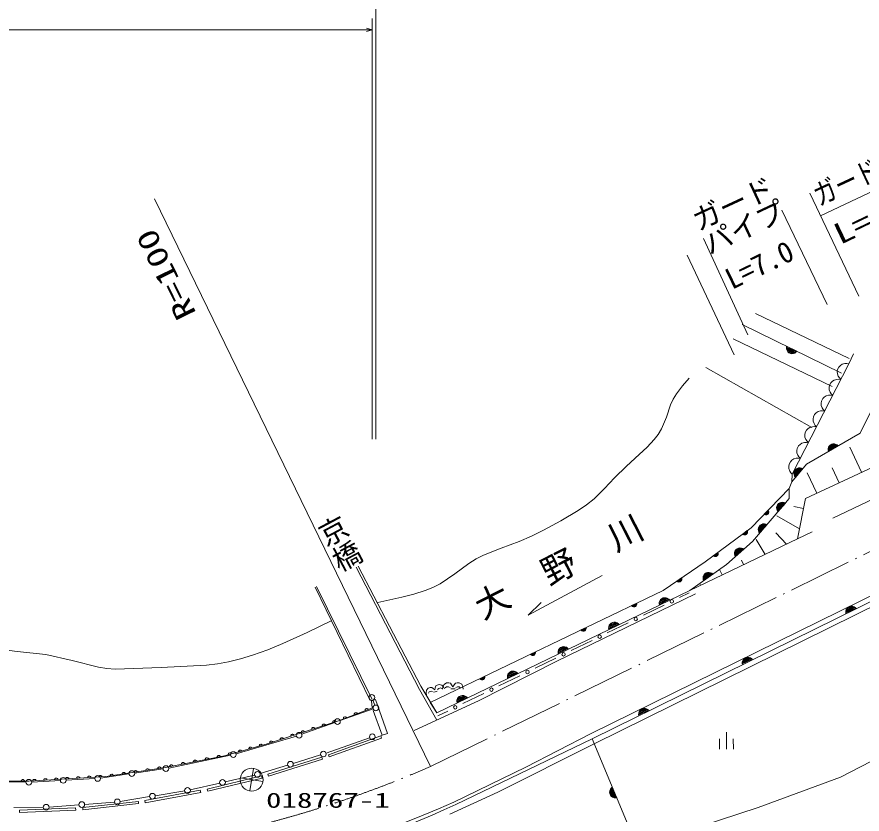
# Model space of a CAD drawing. Units: millimetres, scale not verified. Extents: x 40000 to 680000, y 20000 to 380000.
# Drawn here: x 353411 to 427027, y 248718 to 318154 of the extents above; entities that cross this region are included whole.
import ezdxf
from ezdxf.enums import TextEntityAlignment as Align

# ---------------------------------------------------------------- set-up
doc = ezdxf.new("R2010")
doc.units = ezdxf.units.MM
doc.header["$LTSCALE"] = 1000
doc.linetypes.add('USER5', pattern=[7.000001, 5.508197, -0.688525, 0.114754, -0.688525])
doc.layers.add('S-SUV', color=7, linetype='Continuous', lineweight=13)
doc.styles.add('@ＭＳ ゴシック', font='')
doc.styles.add('ＭＳ ゴシック', font='')
doc.styles.get('@ＭＳ ゴシック').set_extended_font_data('@MS Gothic')
doc.styles.get('ＭＳ ゴシック').set_extended_font_data('MS Gothic')

# ---------------------------------------------------------------- blocks, each defined once
blk = doc.blocks.new('BUHIN2')
at = {"color": 7, "linetype": 'Continuous', "lineweight": 13}
for p, q in [((-74, -992), (74, 992)), ((992, -74), (-992, 74))]:
    blk.add_line(p, q, dxfattribs=at)
blk.add_circle((0, 0), 995, dxfattribs=at)
blk = doc.blocks.new('BUHIN4')
at = {"color": 7, "linetype": 'Continuous', "lineweight": 13}
blk.add_circle((0, 0), 249, dxfattribs=at)
blk = doc.blocks.new('BUHIN5')
at = {"color": 7, "linetype": 'Continuous', "lineweight": 13}
blk.add_circle((0, 0), 249, dxfattribs=at)
blk = doc.blocks.new('BUHIN6')
at = {"color": 7, "linetype": 'Continuous', "lineweight": 13}
blk.add_circle((0, 0), 249, dxfattribs=at)
blk = doc.blocks.new('BUHIN7')
at = {"color": 7, "linetype": 'Continuous', "lineweight": 13}
blk.add_circle((0, 0), 249, dxfattribs=at)
blk = doc.blocks.new('BUHIN8')
at = {"color": 7, "linetype": 'Continuous', "lineweight": 13}
blk.add_circle((0, 0), 249, dxfattribs=at)
blk = doc.blocks.new('BUHIN9')
at = {"color": 7, "linetype": 'Continuous', "lineweight": 13}
blk.add_circle((0, 0), 249, dxfattribs=at)
blk = doc.blocks.new('BUHIN10')
at = {"color": 7, "linetype": 'Continuous', "lineweight": 13}
blk.add_circle((0, 0), 249, dxfattribs=at)
blk = doc.blocks.new('BUHIN11')
at = {"color": 7, "linetype": 'Continuous', "lineweight": 13}
blk.add_circle((0, 0), 249, dxfattribs=at)
blk = doc.blocks.new('BUHIN12')
at = {"color": 7, "linetype": 'Continuous', "lineweight": 13}
blk.add_circle((0, 0), 249, dxfattribs=at)
blk = doc.blocks.new('BUHIN13')
at = {"color": 7, "linetype": 'Continuous', "lineweight": 13}
blk.add_circle((0, 0), 249, dxfattribs=at)
blk = doc.blocks.new('BUHIN14')
at = {"color": 7, "linetype": 'Continuous', "lineweight": 13}
blk.add_circle((0, 0), 249, dxfattribs=at)
blk = doc.blocks.new('BUHIN15')
at = {"color": 7, "linetype": 'Continuous', "lineweight": 13}
blk.add_circle((0, 0), 249, dxfattribs=at)
blk = doc.blocks.new('BUHIN16')
at = {"color": 7, "linetype": 'Continuous', "lineweight": 13}
blk.add_circle((0, 0), 249, dxfattribs=at)
blk = doc.blocks.new('BUHIN72')
at = {"color": 7, "linetype": 'Continuous', "lineweight": 13}
blk.add_lwpolyline([(149, 14), (141, -22), (125, -53), (100, -88), (69, -109), (35, -123), (-12, -127), (-48, -120), (-82, -105), (-114, -74), (-135, -47), (-149, -14)], dxfattribs=at)
blk = doc.blocks.new('BUHIN73')
at = {"color": 7, "linetype": 'Continuous', "lineweight": 13}
blk.add_lwpolyline([(148, 22), (142, -13), (128, -45), (105, -82), (75, -105), (42, -120), (-4, -127), (-41, -122), (-76, -109), (-110, -81), (-132, -55), (-148, -22)], dxfattribs=at)
blk = doc.blocks.new('BUHIN74')
at = {"color": 7, "linetype": 'Continuous', "lineweight": 13}
blk.add_lwpolyline([(146, 36), (142, 0), (132, -33), (112, -72), (84, -97), (53, -116), (8, -127), (-29, -125), (-65, -116), (-102, -91), (-126, -67), (-146, -36)], dxfattribs=at)
blk = doc.blocks.new('BUHIN75')
at = {"color": 7, "linetype": 'Continuous', "lineweight": 13}
blk.add_lwpolyline([(144, 43), (142, 6), (133, -27), (115, -67), (89, -93), (58, -114), (13, -127), (-24, -127), (-60, -119), (-98, -95), (-123, -72), (-144, -43)], dxfattribs=at)
blk = doc.blocks.new('BUHIN76')
at = {"color": 7, "linetype": 'Continuous', "lineweight": 13}
blk.add_lwpolyline([(140, 53), (141, 17), (135, -17), (120, -58), (95, -87), (66, -109), (23, -125), (-14, -128), (-51, -123), (-90, -102), (-118, -81), (-140, -53)], dxfattribs=at)
blk = doc.blocks.new('BUHIN77')
at = {"color": 7, "linetype": 'Continuous', "lineweight": 13}
blk.add_lwpolyline([(138, 59), (140, 23), (135, -11), (122, -53), (99, -82), (71, -106), (28, -124), (-8, -129), (-46, -125), (-86, -106), (-114, -87), (-138, -59)], dxfattribs=at)
blk = doc.blocks.new('BUHIN78')
at = {"color": 7, "linetype": 'Continuous', "lineweight": 13}
blk.add_lwpolyline([(135, 66), (139, 30), (136, -5), (125, -47), (103, -77), (76, -102), (34, -123), (-2, -129), (-40, -127), (-80, -110), (-109, -92), (-135, -66)], dxfattribs=at)
blk = doc.blocks.new('BUHIN133')
at = {"color": 7, "linetype": 'Continuous', "lineweight": 13}
for p, q in [((439, 192), (-375, -299)), ((-321, -339), (450, 125)), ((450, 52), (-254, -372)), ((-184, -402), (440, -27)), ((420, -112), (-98, -424)), ((35, -417), (354, -224))]:
    blk.add_line(p, q, dxfattribs=at)
blk.add_lwpolyline([(428, 258), (453, 139), (454, 26), (428, -119), (364, -227), (283, -320), (150, -400), (30, -428), (-95, -434), (-235, -390), (-337, -337), (-428, -258)], close=True, dxfattribs=at)
blk = doc.blocks.new('BUHIN135')
at = {"color": 7, "linetype": 'Continuous', "lineweight": 13}
for p, q in [((53, 215), (-218, -27)), ((-217, 16), (9, 217)), ((-216, -67), (90, 206)), ((126, 196), (-209, -103)), ((-198, -135), (156, 181)), ((-56, 201), (-195, 77))]:
    blk.add_line(p, q, dxfattribs=at)
blk.add_lwpolyline([(-186, -166), (-210, -110), (-221, -55), (-221, 19), (-200, 78), (-169, 131), (-111, 182), (-55, 208), (6, 222), (79, 213), (134, 197), (186, 166)], close=True, dxfattribs=at)
blk = doc.blocks.new('BUHIN137')
at = {"color": 7, "linetype": 'Continuous', "lineweight": 13}
for p, q in [((-225, -26), (128, 186)), ((161, 169), (-225, -62)), ((92, 201), (-220, 14)), ((-220, -95), (188, 149)), ((-210, 56), (49, 212)), ((-17, 208), (-177, 113))]:
    blk.add_line(p, q, dxfattribs=at)
blk.add_lwpolyline([(-214, -129), (-227, -69), (-227, -12), (-214, 60), (-182, 114), (-141, 160), (-75, 200), (-15, 214), (48, 217), (118, 195), (169, 168), (214, 129)], close=True, dxfattribs=at)
blk = doc.blocks.new('BUHIN159')
at = {"color": 7, "linetype": 'Continuous', "lineweight": 13}
for p, q in [((438, 195), (-372, -301)), ((-318, -342), (449, 128)), ((450, 56), (-252, -374)), ((-181, -404), (440, -24)), ((421, -108), (-95, -424)), ((38, -416), (356, -222))]:
    blk.add_line(p, q, dxfattribs=at)
blk.add_lwpolyline([(426, 261), (452, 142), (454, 29), (429, -116), (366, -224), (285, -318), (153, -399), (33, -428), (-92, -434), (-232, -391), (-334, -340), (-426, -261)], close=True, dxfattribs=at)
blk = doc.blocks.new('BUHIN160')
at = {"color": 7, "linetype": 'Continuous', "lineweight": 13}
blk.add_circle((0, 0), 149, dxfattribs=at)
blk = doc.blocks.new('BUHIN232')
at = {"color": 7, "linetype": 'Continuous', "lineweight": 13}
blk.add_lwpolyline([(-288, -717), (-101, -729), (73, -699), (287, -623), (436, -500), (558, -353), (647, -131), (661, 59), (638, 252), (536, 455), (430, 593), (288, 717)], dxfattribs=at)
blk = doc.blocks.new('BUHIN275')
at = {"color": 7, "linetype": 'Continuous', "lineweight": 13}
for p, q in [((69, -747), (-69, 747)), ((612, -98), (529, 798)), ((-583, -208), (-666, 688))]:
    blk.add_line(p, q, dxfattribs=at)
blk = doc.blocks.new('BUHIN279')
at = {"color": 7, "linetype": 'Continuous', "lineweight": 13}
blk.add_lwpolyline([(511, -97), (0, 0), (485, 188)], dxfattribs=at)

msp = doc.modelspace()

# ---------------------------------------------------------------- linework, layer by layer
at = {"layer": 'S-SUV'}
for p, q in [((384672, 329842), (384672, 281365)), ((384367, 318024), (384367, 281365)), ((333059, 317024), (384367, 317024)), ((423417, 300813), (435281, 306462)), ((422473, 302803), (426736, 293817)), ((389435, 252863), (365406, 302303)), ((420049, 301333), (423993, 293109)), ((413222, 298844), (417069, 290450)), ((411787, 297406), (415894, 288722)), ((417731, 292309), (425897, 288392)), ((425235, 287123), (416572, 291371)), ((415800, 290102), (424408, 285964)), ((420445, 289333), (421253, 288937)), ((421303, 288982), (420450, 289400)), ((421192, 288897), (420453, 289259)), ((420466, 289183), (421119, 288863)), ((421038, 288833), (420495, 289100)), ((420573, 288992), (420907, 288828)), ((425884, 287940), (426265, 288813)), ((420949, 278317), (425884, 287940)), ((413427, 287619), (422642, 282377)), ((426865, 281888), (428146, 284478)), ((422176, 279190), (426865, 281888)), ((424848, 280872), (424068, 280423)), ((424070, 280496), (424782, 280906)), ((424078, 280356), (424901, 280830)), ((424712, 280938), (424082, 280575)), ((424103, 280659), (424627, 280961)), ((424494, 280956), (424171, 280770)), ((426978, 278488), (425958, 280679)), ((403359, 255702), (453484, 280384)), ((420895, 277663), (422176, 279190)), ((420895, 277663), (420949, 278317)), ((421102, 278395), (421491, 278859)), ((421579, 278866), (421111, 278309)), ((421127, 278231), (421655, 278861)), ((421367, 278809), (421128, 278524)), ((421729, 278851), (421150, 278162)), ((421182, 278103), (421793, 278830)), ((427953, 278942), (422104, 276219)), ((423079, 276673), (422256, 278440)), ((425029, 277580), (424430, 278867)), ((420686, 277085), (420895, 277663)), ((417375, 273664), (420686, 277085)), ((420686, 277085), (420686, 276202)), ((424489, 274497), (430612, 277425)), ((420686, 276202), (419362, 274657)), ((422104, 276219), (421387, 272687)), ((403696, 254839), (445922, 275718)), ((419590, 275404), (419983, 275863)), ((420071, 275870), (419598, 275317)), ((419613, 275239), (420148, 275863)), ((419859, 275814), (419617, 275532)), ((420222, 275853), (419636, 275170)), ((419667, 275110), (420285, 275831)), ((421925, 275336), (421086, 275506)), ((419362, 274657), (417486, 272450)), ((418870, 275164), (418540, 274823)), ((418571, 274810), (418884, 275134)), ((418893, 275098), (418608, 274803)), ((418646, 274797), (418899, 275059)), ((418900, 275015), (418690, 274798)), ((418753, 274819), (418883, 274952)), ((421566, 273570), (419589, 274691)), ((417990, 273526), (418381, 273987)), ((418469, 273994), (417998, 273440)), ((418014, 273361), (418546, 273988)), ((418258, 273938), (418016, 273654)), ((418620, 273978), (418037, 273292)), ((418068, 273233), (418684, 273956)), ((413347, 270685), (417375, 273664)), ((420451, 272239), (419519, 273212)), ((421387, 272687), (422692, 273299)), ((403512, 255281), (439604, 273057)), ((421387, 272687), (412023, 268202)), ((417486, 272450), (415223, 270464)), ((418578, 271342), (417802, 272626)), ((416464, 271886), (415917, 271406)), ((415921, 271492), (416375, 271892)), ((415921, 271326), (416539, 271869)), ((416610, 271848), (415934, 271254)), ((415956, 271191), (416670, 271818)), ((416246, 271861), (415966, 271615)), ((388468, 259561), (382964, 270224)), ((388582, 259846), (383146, 270312)), ((409705, 268202), (413347, 270685)), ((415223, 270464), (412023, 268202)), ((416705, 270445), (416518, 270834)), ((404379, 269495), (397948, 266056)), ((413178, 269248), (413850, 269723)), ((413777, 269748), (413183, 269328)), ((413918, 269695), (413183, 269175)), ((413196, 269413), (413690, 269763)), ((413199, 269110), (413975, 269658)), ((413558, 269746), (413254, 269531)), ((414832, 269547), (414633, 269974)), ((411311, 269259), (410918, 268991)), ((410946, 268972), (411318, 269226)), ((411320, 269189), (410980, 268958)), ((411017, 268944), (411317, 269149)), ((411310, 269107), (411060, 268936)), ((411126, 268944), (411280, 269048)), ((412959, 268650), (412932, 268708)), ((384184, 258601), (379392, 268491)), ((384333, 258763), (379511, 268549)), ((389400, 258435), (409705, 268202)), ((412023, 268202), (389991, 257552)), ((411118, 267569), (411965, 267983)), ((400443, 262028), (412526, 267897)), ((397948, 266056), (399067, 267144)), ((407974, 266031), (409798, 266923)), ((404830, 264493), (406654, 265385)), ((401686, 262955), (403510, 263847)), ((398542, 261417), (400366, 262309)), ((393625, 258576), (400443, 262028)), ((395398, 259880), (397222, 260772)), ((389990, 256906), (388468, 259561)), ((389991, 257552), (388582, 259846)), ((392254, 258342), (394077, 259234)), ((384299, 258586), (384656, 258695)), ((384347, 257960), (384299, 258586)), ((384417, 258647), (384584, 258203)), ((384656, 258695), (385687, 255744)), ((387998, 255990), (393625, 258576)), ((389991, 257552), (389400, 258435)), ((384469, 258004), (381516, 256883)), ((384437, 257885), (381568, 256862)), ((385230, 255580), (384432, 257734)), ((390086, 257281), (390933, 257696)), ((381516, 256883), (375113, 254795)), ((381097, 256694), (378227, 255670)), ((425154, 251947), (433459, 256225)), ((377752, 255516), (372503, 253968)), ((380553, 253880), (385109, 255527)), ((385109, 255527), (385230, 255580)), ((385109, 255527), (385177, 255339)), ((385687, 255744), (385230, 255580)), ((397738, 252813), (403359, 255702)), ((375113, 254795), (371506, 253798)), ((384131, 255367), (380339, 254033)), ((380621, 253692), (385177, 255339)), ((391637, 249551), (403512, 255281)), ((395302, 250631), (403696, 254839)), ((407412, 245907), (403512, 255281)), ((371506, 253798), (366340, 252774)), ((372018, 253847), (366636, 252732)), ((375275, 252204), (379962, 253681)), ((375335, 252013), (380022, 253490)), ((379864, 253876), (377471, 253135)), ((379962, 253681), (380022, 253490)), ((380553, 253880), (380621, 253692)), ((366340, 252774), (361157, 251981)), ((366143, 252646), (363666, 252287)), ((376994, 252987), (374601, 252246)), ((391461, 249754), (397738, 252813)), ((361157, 251981), (354456, 251592)), ((360197, 251808), (357697, 251672)), ((363171, 252216), (360694, 251857)), ((369993, 250900), (374715, 252041)), ((370040, 250706), (374762, 251846)), ((374118, 252116), (371560, 251529)), ((374762, 251846), (374715, 252041)), ((375275, 252204), (375335, 252013)), ((417982, 249304), (425154, 251947)), ((354199, 251498), (348701, 251552)), ((354456, 251592), (349140, 251598)), ((357198, 251645), (354699, 251509)), ((371073, 251417), (368514, 250829)), ((364557, 249909), (369383, 250801)), ((364594, 249712), (369419, 250605)), ((368024, 250733), (365461, 250317)), ((369383, 250801), (369419, 250605)), ((369993, 250900), (370040, 250706)), ((391131, 248718), (395302, 250631)), ((405045, 250621), (405188, 250277)), ((405290, 250195), (405057, 250753)), ((405091, 250835), (405370, 250163)), ((405447, 250141), (405131, 250901)), ((405174, 250962), (405519, 250131)), ((405587, 250132), (405222, 251009)), ((359145, 249297), (363988, 249827)), ((359166, 249098), (364010, 249628)), ((361908, 249763), (359307, 249565)), ((364967, 250237), (362404, 249822)), ((363988, 249827), (364010, 249628)), ((364557, 249909), (364594, 249712)), ((355708, 249309), (353138, 249298)), ((353635, 249053), (358525, 249257)), ((353635, 249053), (353643, 248854)), ((353643, 248854), (358534, 249057)), ((358808, 249527), (356207, 249329)), ((358525, 249257), (358534, 249057)), ((359166, 249098), (359145, 249297)), ((407412, 245844), (417982, 249304))]:
    msp.add_line(p, q, dxfattribs=at)
at = {"layer": 'S-SUV', "linetype": 'USER5'}
msp.add_line((389429, 252860), (444547, 279804), dxfattribs=at)
at = {"layer": 'S-SUV'}
for points in [[(421353, 289027), (421266, 288941), (421172, 288879), (421036, 288823), (420910, 288818), (420788, 288836), (420649, 288904), (420560, 288990), (420488, 289092), (420449, 289234), (420438, 289347), (420455, 289467)], [(424087, 280290), (424065, 280409), (424066, 280522), (424095, 280666), (424161, 280773), (424244, 280864), (424378, 280942), (424499, 280968), (424624, 280971), (424763, 280924), (424864, 280869), (424954, 280788)], [(421214, 278043), (421152, 278148), (421114, 278254), (421092, 278400), (421117, 278523), (421164, 278637), (421264, 278756), (421368, 278821), (421485, 278867), (421631, 278871), (421745, 278854), (421857, 278809)], [(419698, 275050), (419637, 275156), (419600, 275263), (419580, 275408), (419606, 275531), (419654, 275644), (419755, 275762), (419860, 275827), (419977, 275871), (420124, 275874), (420237, 275856), (420349, 275810)], [(418857, 275195), (418884, 275141), (418899, 275086), (418905, 275013), (418888, 274952), (418861, 274897), (418807, 274842), (418752, 274812), (418693, 274794), (418619, 274797), (418563, 274809), (418509, 274836)], [(418100, 273173), (418038, 273278), (418001, 273385), (417980, 273530), (418006, 273653), (418053, 273767), (418154, 273885), (418258, 273950), (418375, 273995), (418522, 273998), (418635, 273981), (418747, 273935)], [(415979, 271127), (415933, 271240), (415912, 271351), (415912, 271498), (415955, 271616), (416019, 271722), (416135, 271824), (416249, 271873), (416371, 271901), (416517, 271882), (416626, 271849), (416730, 271787)], [(413215, 269044), (413181, 269161), (413172, 269274), (413188, 269420), (413243, 269533), (413317, 269631), (413444, 269721), (413562, 269758), (413686, 269772), (413829, 269739), (413934, 269694), (414031, 269621)], [(411304, 269291), (411319, 269233), (411323, 269176), (411314, 269103), (411285, 269047), (411247, 268999), (411183, 268955), (411124, 268938), (411062, 268931), (410991, 268949), (410938, 268973), (410891, 269010)], [(405654, 250133), (405533, 250125), (405420, 250141), (405281, 250189), (405184, 250267), (405104, 250361), (405044, 250504), (405034, 250627), (405047, 250752), (405111, 250884), (405178, 250977), (405270, 251056)]]:
    msp.add_lwpolyline(points, close=True, dxfattribs=at)
for points in [[(411969, 286688), (411389, 286024), (410857, 285323), (410581, 284864), (410353, 284368), (409987, 283304), (409568, 282271), (409273, 281792), (408926, 281343), (408297, 280674), (407613, 280037), (406510, 279037), (405451, 277996), (404585, 277065), (403681, 276181), (403010, 275650), (402301, 275165), (400801, 274275), (399275, 273440), (398229, 272925), (397145, 272459), (395586, 271892), (394058, 271272), (393405, 270937), (392772, 270544), (391548, 269637), (390286, 268777), (389648, 268455), (388981, 268186), (387976, 267867), (386942, 267604), (385898, 267367), (384845, 267141)], [(380770, 265550), (378690, 264535), (376582, 263574), (375274, 263038), (373941, 262557), (372895, 262238), (371837, 261978), (370895, 261807), (369937, 261695), (365963, 261483), (361981, 261330), (361242, 261389), (360509, 261507), (358227, 262096), (355917, 262629), (353427, 262881), (350969, 263190), (350260, 263362), (349566, 263593), (348679, 263975), (347809, 264416), (347523, 264568), (347239, 264722)], [(389080, 259096), (389048, 259284), (389081, 259502), (389226, 259673), (389397, 259730), (389541, 259747), (389666, 259661), (389813, 259538), (389855, 259729), (389905, 259882), (390027, 259940), (390185, 259993), (390422, 259957), (390577, 259793), (390665, 259624)], [(390475, 259594), (390507, 259798), (390616, 260012), (390825, 260139), (391021, 260139), (391175, 260108), (391275, 259976), (391385, 259798), (391494, 259980), (391598, 260121), (391744, 260139), (391926, 260139), (392158, 260021), (392262, 259798), (392294, 259594)], [(389619, 259408), (389480, 259428), (389333, 259379), (389262, 259262)], [(390028, 259434), (389918, 259406), (389835, 259379), (389706, 259331)], [(390416, 259643), (390299, 259705), (390156, 259657), (390049, 259556)], [(391139, 259730), (391002, 259798), (390834, 259798), (390720, 259703)], [(391571, 259616), (391448, 259625), (391353, 259625), (391203, 259621)], [(392044, 259698), (391944, 259803), (391780, 259803), (391635, 259735)]]:
    msp.add_lwpolyline(points, dxfattribs=at)
for centre, radius, start, end in [((350691, 342209), 101046, 241.92662, 293.79596), ((350653, 338542), 97975, 252.7457, 294.72803)]:
    msp.add_arc(centre, radius, start, end, dxfattribs=at)
at = {"layer": 'S-SUV', "linetype": 'USER5'}
msp.add_arc((350466, 342218), 97483, 271.86125, 293.55885, dxfattribs=at)

# ---------------------------------------------------------------- block references
at = {"layer": 'S-SUV', "rotation": 174.73333}
for name, p in [('BUHIN279', (384367, 317024)), ('BUHIN232', (425531, 287253)), ('BUHIN232', (424826, 285878)), ('BUHIN232', (424121, 284504)), ('BUHIN232', (423417, 283129)), ('BUHIN232', (422712, 281754)), ('BUHIN232', (422007, 280379)), ('BUHIN232', (421302, 279005)), ('BUHIN135', (416830, 273261)), ('BUHIN135', (414270, 271367)), ('BUHIN133', (409820, 267137)), ('BUHIN160', (410458, 267246)), ('BUHIN137', (407177, 266986)), ('BUHIN159', (426069, 266391)), ('BUHIN160', (407314, 265708)), ('BUHIN133', (405413, 265007)), ('BUHIN137', (402766, 264864)), ('BUHIN160', (404170, 264170)), ('BUHIN137', (398356, 262743)), ('BUHIN133', (401007, 262877)), ('BUHIN160', (401026, 262632)), ('BUHIN159', (417046, 261947)), ('BUHIN137', (393945, 260621)), ('BUHIN133', (396600, 260747)), ('BUHIN160', (397882, 261094)), ('BUHIN4', (384329, 258881)), ('BUHIN160', (394738, 259557)), ('BUHIN133', (392194, 258617)), ('BUHIN78', (383875, 257780)), ('BUHIN4', (384672, 257969)), ('BUHIN5', (384672, 257969)), ('BUHIN160', (391594, 258019)), ('BUHIN159', (408023, 257503)), ('BUHIN5', (381332, 256778)), ('BUHIN78', (381988, 257063)), ('BUHIN78', (382932, 257422)), ('BUHIN77', (379229, 256138)), ('BUHIN77', (380144, 256436)), ('BUHIN77', (381058, 256734)), ('BUHIN77', (377400, 255541)), ('BUHIN5', (377992, 255586)), ('BUHIN7', (377992, 255586)), ('BUHIN77', (378314, 255839)), ('BUHIN6', (384367, 255450)), ('BUHIN275', (415212, 255117)), ('BUHIN76', (374662, 254671)), ('BUHIN77', (375571, 254945)), ('BUHIN77', (376485, 255243)), ('BUHIN76', (371957, 253922)), ('BUHIN7', (372263, 253897)), ('BUHIN9', (372263, 253897)), ('BUHIN76', (372859, 254172)), ('BUHIN76', (373761, 254421)), ('BUHIN6', (380103, 253950)), ('BUHIN8', (380103, 253950)), ('BUHIN75', (368923, 253286)), ('BUHIN75', (369956, 253490)), ('BUHIN75', (370990, 253695)), ('BUHIN8', (377232, 253061)), ('BUHIN11', (363419, 252251)), ('BUHIN74', (363749, 252377)), ('BUHIN74', (364785, 252536)), ('BUHIN74', (365821, 252694)), ('BUHIN9', (366391, 252682)), ('BUHIN11', (366391, 252682)), ('BUHIN75', (366856, 252876)), ('BUHIN75', (367890, 253081)), ('BUHIN2', (373857, 251713)), ('BUHIN73', (355892, 251675)), ('BUHIN73', (356849, 251731)), ('BUHIN13', (357448, 251658)), ('BUHIN73', (357807, 251786)), ('BUHIN73', (358764, 251842)), ('BUHIN73', (359721, 251897)), ('BUHIN11', (360446, 251821)), ('BUHIN13', (360446, 251821)), ('BUHIN73', (360679, 251953)), ('BUHIN74', (361676, 252060)), ('BUHIN74', (362712, 252219)), ('BUHIN8', (374362, 252172)), ('BUHIN10', (374362, 252172)), ('BUHIN72', (353924, 251592)), ('BUHIN13', (354449, 251495)), ('BUHIN15', (354449, 251495)), ('BUHIN73', (354935, 251619)), ('BUHIN10', (368271, 250773)), ('BUHIN12', (368271, 250773)), ('BUHIN10', (371316, 251473)), ('BUHIN12', (365214, 250277)), ('BUHIN14', (355958, 249310)), ('BUHIN16', (355958, 249310)), ('BUHIN14', (359058, 249546)), ('BUHIN12', (362157, 249782)), ('BUHIN14', (362157, 249782))]:
    msp.add_blockref(name, p, dxfattribs=at)

# ---------------------------------------------------------------- texts
at = {"layer": 'S-SUV', "style": 'ＭＳ ゴシック'}
for s, rotation, width, p in [('ガードパイプ', 25, 0.8, (423523, 301159)), ('L=13.0', 25.6, 1.35, (425332, 297774)), ('R=100', 116.2, 1.35, (369556, 292577))]:
    msp.add_text(s, height=1833, rotation=rotation, dxfattribs=dict(at, width=width)).set_placement(p, align=Align.BOTTOM_LEFT)
at = {"layer": 'S-SUV'}
for s, rotation, style, p in [('ガード', 24.9, 'ＭＳ ゴシック', (412995, 298979)), ('パイプ', 25.2, 'ＭＳ ゴシック', (413981, 296900)), ('L=7.0', 25.9, 'ＭＳ ゴシック', (415919, 293875)), ('京橋', 298, '@ＭＳ ゴシック', (379071, 273810))]:
    msp.add_text(s, height=1833, rotation=rotation, dxfattribs=dict(at, style=style)).set_placement(p, align=Align.BOTTOM_LEFT)
at = {"layer": 'S-SUV', "style": 'ＭＳ ゴシック', "width": 1.5}
msp.add_text('018767-1', height=1320, dxfattribs=at).set_placement((375110, 248868), align=Align.BOTTOM_LEFT)
at = {"layer": 'S-SUV', "insert": (394097, 265396), "char_height": 2199, "attachment_point": 7, "rotation": 27.1, "style": 'ＭＳ ゴシック'}
msp.add_mtext('\\T2.17;大野川', dxfattribs=at)

doc.saveas('drawing.dxf')
